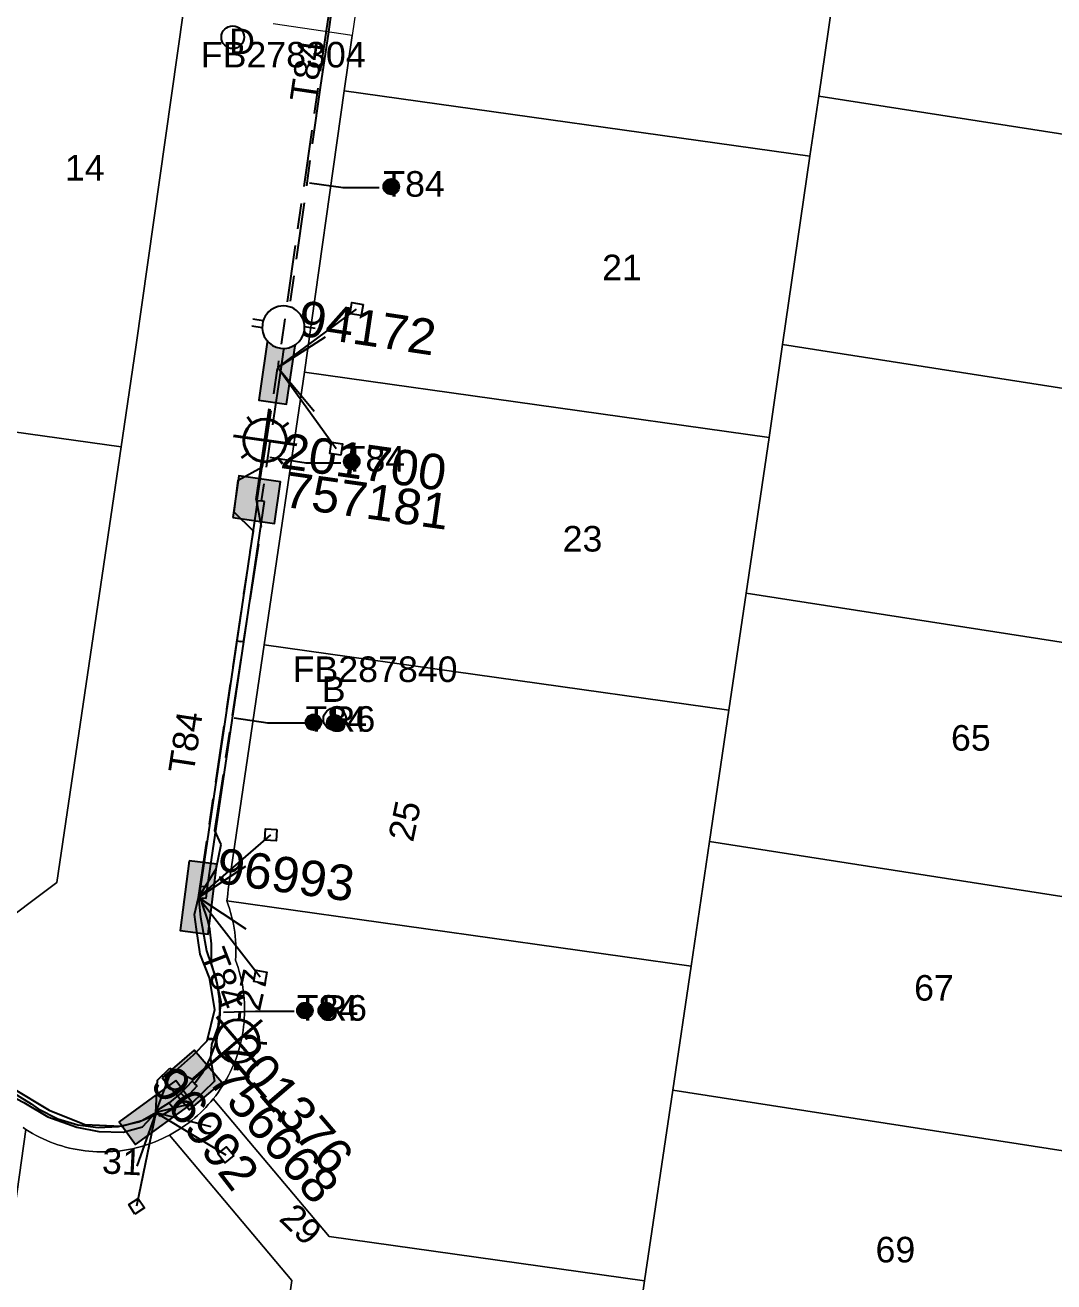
# Model space of a CAD drawing. Header units: metres. Extents: x 282960 to 285195, y 6134329 to 6136665.
# Drawn here: x 283184.7 to 283257.1, y 6135925.4 to 6136013.9 of the extents above; entities that cross this region are included whole.
import ezdxf
from ezdxf.enums import TextEntityAlignment as Align

# ---------------------------------------------------------------- set-up
doc = ezdxf.new("R2010")
doc.units = ezdxf.units.M
doc.linetypes.add('Cable Exist UG', pattern=[8.2, 4, -1.2, 1.8, -1.2])
doc.layers.get('0').update_dxf_attribs({"color": 6})
for name, color, linetype, lineweight in [('Cadastre Buildings_SP_EXT', 9, 'Continuous', 5), ('Cadastre Land Parcels_SP_EXT', 9, 'Continuous', 5), ('Cadastre Roads_SP_EXT', 9, 'Continuous', 5)]:
    doc.layers.add(name, color=color, linetype=linetype, lineweight=lineweight)
for name, color, linetype in [('Duct_SP_EXT', 7, 'Continuous'), ('Equip_LV_EXT', 7, 'Continuous'), ('Equip_SP_SL_EXT', 7, 'Continuous'), ('Mains_LV_EXT', 7, 'Continuous'), ('Mains_SL_EXT', 7, 'Continuous'), ('Services_SP_EXT', 7, 'Continuous'), ('SupportsUG_SP_LV_EXT', 7, 'Continuous'), ('SupportsUG_SP_LV_SL_EXT', 7, 'Continuous'), ('Trench_SP_EXT', 7, 'Continuous')]:
    doc.layers.add(name, color=color, linetype=linetype)
doc.styles.add('COLUMN_LABEL', font='arial.ttf')
doc.styles.add('iecARIAL', font='arial.ttf', dxfattribs={"height": 2})
doc.styles.add('POLE_LABEL', font='arial.ttf')
doc.styles.get("Standard").update_dxf_attribs({"font": 'arial.ttf'})

# ---------------------------------------------------------------- blocks, each defined once
blk = doc.blocks.new('COLUMN_EXT')
blk.add_hatch(color=256).paths.add_polyline_path([(-1.485, 1.485), (-1.485, -1.485), (1.485, -1.485), (1.485, 1.485)])
blk.add_lwpolyline([(-1.485, -1.485), (1.485, -1.485), (1.485, 1.485), (-1.485, 1.485)], close=True)
for tag, height, style, flags, p in [('ASSET_NUM', 2.5, 'COLUMN_LABEL', 8, (2, 2)), ('STRUCTURE_PLANT_NUMBER', 0.2, 'POLE_LABEL', 9, (1.813, 0.031)), ('STREET_CODE', 0.2, 'COLUMN_LABEL', 9, (1.813, -0.2))]:
    blk.add_attdef(tag, text='', height=height, dxfattribs=dict(style=style, flags=flags)).set_placement(p, align=Align.MIDDLE_LEFT)
at = {"flags": 9}
for tag, p in [('OWNED_BY', (1.813, -0.6)), ('STATE', (1.813, -0.8)), ('COLUMN_TYPE', (1.813, -0.4)), ('STREETNAME', (1.813, -1.6)), ('SUBURB', (1.813, -1.8)), ('USAGE', (1.813, -1)), ('LEGEND', (1.813, -1.2)), ('LOCATION', (1.813, -1.4)), ('NOTES', (1.813, -2))]:
    blk.add_attdef(tag, text='', height=0.2, dxfattribs=at).set_placement(p, align=Align.MIDDLE_LEFT)
at = {"flags": 1}
blk.add_attdef('Z', (1.813, -2.351), '', height=0.2, dxfattribs=at)
blk = doc.blocks.new('PILLAR_EXT')
blk.add_hatch(color=256).paths.add_polyline_path([(-2.475, 0.99), (-2.475, -0.99), (2.475, -0.99), (2.475, 0.99)])
blk.add_lwpolyline([(-2.475, -0.99), (2.475, -0.99), (2.475, 0.99), (-2.475, 0.99)], close=True)
at = {"style": 'iecARIAL', "flags": 8}
blk.add_attdef('ASSET_NUM', (1.5, 3.5), '', height=2.5, dxfattribs=at)
for tag, p, flags in [('OWNED_BY', (0, -0.2), 9), ('STATE', (0, -0.4), 9), ('SUPPORT_TYPE', (0, -0.6), 9), ('USAGE', (0, -0.8), 9), ('LEGEND', (0, -1), 9), ('STREETNAME', (0, -1.8), 9), ('LOCATION', (0, -1.2), 9), ('NOTES', (0, -1.4), 9), ('PARENT', (0, -1.6), 9), ('SUBURB', (0, -2), 1)]:
    blk.add_attdef(tag, p, '', height=0.2, dxfattribs=dict(flags=flags))
blk = doc.blocks.new('DUCT_EXT')
blk.add_circle((0, 0.8), 0.8)
at = {"flags": 1}
blk.add_attdef('Z', (0, 0), '', height=0.2, dxfattribs=at)
at = {"flags": 9}
for tag, p in [('DUCT_CODE', (0, 0)), ('XSECT_TYPE', (0, -0.2)), ('STATE', (0, -0.6)), ('FB_REFERENCE', (0, -0.4)), ('NOTES', (0, -0.8))]:
    blk.add_attdef(tag, text='', height=0.2, dxfattribs=at).set_placement(p, align=Align.MIDDLE_LEFT)
blk = doc.blocks.new('SL_LANTERN_EXT')
at = {"lineweight": 40}
for p, q in [((0, 1.968), (0, 6.468)), ((-1.459, 5.676), (-1.061, 5.278)), ((1.458, 5.676), (1.06, 5.278)), ((-2.25, 4.218), (2.25, 4.218)), ((-1.459, 2.759), (-1.061, 3.157)), ((0, 0), (0, 2.721)), ((1.458, 2.759), (1.06, 3.157))]:
    blk.add_line(p, q, dxfattribs=at)
blk.add_circle((0, 4.218), 1.5, dxfattribs=at)
at = {"style": 'iecARIAL', "flags": 8}
blk.add_attdef('ASSET_NUM', (1.5, 1.5), '', height=2.5, dxfattribs=at)
for tag, p, height, flags in [('CONSTRUCTED_VOLTAGE', (0.981, -0.653), 0.2, 9), ('CONTROL_TYPE', (0.981, -0.853), 0.2, 9), ('LANTERN_PURPOSE', (0.981, -1.053), 0.2, 9), ('LNUMBER', (2.181, -3.253), 2.5, 8), ('OPERATING_VOLTAGE', (0.981, -1.653), 0.2, 9), ('ORIENTATION', (0.981, -1.853), 0.2, 9), ('LANTERN_TYPE', (0.981, -1.253), 0.2, 9), ('NO_PHASES', (0.981, -1.453), 0.2, 9), ('OWNED_BY', (0.981, -2.053), 0.2, 9), ('STATE', (0.981, -2.253), 0.2, 9), ('CEXIST', (0.981, -2.653), 0.2, 9), ('CNEW', (0.981, -2.853), 0.2, 9), ('USAGE', (0.981, -2.453), 0.2, 9), ('CNUMBER', (0.981, -3.053), 0.2, 9), ('CREMOVE', (0.981, -3.253), 0.2, 9), ('CREPLACE', (0.981, -3.453), 0.2, 9), ('LKINGHEIGHT', (0.981, -3.653), 0.2, 9), ('LBRACKET', (0.981, -3.853), 0.2, 9), ('LBRACKETVOCAB', (0.981, -4.053), 0.2, 9), ('LCATEGORY', (0.981, -4.253), 0.2, 9), ('LCHARGE1', (0.981, -4.453), 0.2, 9), ('LCHARGE1PERCENT', (0.981, -4.653), 0.2, 9), ('LCHARGE2', (0.981, -4.853), 0.2, 9), ('LCHARGE2PERCENT', (0.981, -5.053), 0.2, 9), ('LCHARGE3', (0.981, -5.253), 0.2, 9), ('LCHARGE3PERCENT', (0.981, -5.453), 0.2, 9), ('LEXIST', (0.981, -5.653), 0.2, 9), ('LLAMP', (0.981, -5.853), 0.2, 9), ('LLAMPVOCAB', (0.981, -6.053), 0.2, 9), ('LMAST', (0.981, -6.253), 0.2, 9), ('LMASTVOCAB', (0.981, -6.453), 0.2, 9), ('LNEW', (0.981, -6.653), 0.2, 9), ('LANTNUMBER', (0.981, -6.853), 0.2, 9), ('LOUTREACH', (0.981, -7.253), 0.2, 9), ('LOUTREACHVOCAB', (0.981, -7.453), 0.2, 9), ('LRATECODE', (0.981, -7.653), 0.2, 9), ('LREMOVE', (0.981, -7.853), 0.2, 9), ('LREPLACE', (0.981, -8.053), 0.2, 9), ('LTYPE', (0.981, -8.253), 0.2, 9), ('LTYPEVOCAB', (0.981, -8.453), 0.2, 9), ('LEGEND', (0.981, -8.653), 0.2, 9), ('LOCATION', (0.981, -8.853), 0.2, 9), ('STREETNAME', (0.981, -9.253), 0.2, 9), ('SUBURB', (0.981, -9.453), 0.2, 1), ('NOTES', (0.981, -9.053), 0.2, 9)]:
    blk.add_attdef(tag, p, '', height=height, dxfattribs=dict(flags=flags))
blk = doc.blocks.new('CCP_EXT')
at = {"flags": 9}
for tag, p in [('STATE', (0, -1.8)), ('USAGE', (0, -1.2)), ('LEGEND', (0, -1.4)), ('LIFE_SUPPORT', (0, -1.6)), ('NOTES', (0, -2))]:
    blk.add_attdef(tag, text='', height=0.2, dxfattribs=at).set_placement(p, align=Align.MIDDLE_LEFT)
blk.add_wipeout([(0, 0.566), (0.566, 0), (0, -0.566), (-0.566, 0)])
blk.add_lwpolyline([(-0.566, 0), (0, 0.566), (0.566, 0), (0, -0.566), (-0.566, 0)])
at = {"flags": 1}
blk.add_attdef('Z', (0, 0), '', height=0.2, dxfattribs=at)
at = {"flags": 9}
for tag, p in [('CCP_TYPE', (0, 0)), ('OPERATING_VOLTAGE', (0, -0.6)), ('ORIENTATION', (0, -0.8)), ('CONSTRUCTED_VOLTAGE', (0, -0.2)), ('NO_PHASES', (0, -0.4)), ('OWNED_BY', (0, -1))]:
    blk.add_attdef(tag, text='', height=0.2, dxfattribs=at).set_placement(p, align=Align.MIDDLE_LEFT)
blk = doc.blocks.new('LV_UG_LINKS_OPEN_EXT')
for p, q in [((-0.249, 1.473), (-0.249, 2.22)), ((0.249, 1.473), (0.249, 2.22)), ((-0.249, -1.473), (-0.249, -2.22)), ((0.249, -1.473), (0.249, -2.22))]:
    blk.add_line(p, q)
at = {"flags": 9}
for tag, p in [('ACTUAL_STATUS', (0, 0)), ('OPERATING_VOLTAGE', (0, -0.6)), ('ORIENTATION', (0, -0.8)), ('CONSTRUCTED_VOLTAGE', (0, -0.2)), ('NO_PHASES', (0, -0.4)), ('STATE', (0, -1)), ('SWITCH_TYPE', (0, -1.2)), ('USAGE', (0, -1.4)), ('NOTES', (0, -1.6))]:
    blk.add_attdef(tag, text='', height=0.2, dxfattribs=at).set_placement(p, align=Align.MIDDLE_LEFT)
at = {"flags": 1}
blk.add_attdef('Z', (0, 0), '', height=0.2, dxfattribs=at)
blk.add_wipeout([(-0.249, 1.473), (-0.432, 1.43), (-0.608, 1.365), (-0.774, 1.278), (-0.928, 1.171), (-1.067, 1.045), (-1.19, 0.903), (-1.294, 0.747), (-1.377, 0.579), (-1.439, 0.402), (-1.478, 0.218), (-1.494, 0.031), (-1.486, -0.156), (-1.455, -0.341), (-1.4, -0.521), (-1.324, -0.692), (-1.227, -0.853), (-1.11, -1), (-0.976, -1.131), (-0.827, -1.244), (-0.664, -1.338), (-0.491, -1.411), (-0.311, -1.461), (-0.125, -1.489), (0.062, -1.493), (0.249, -1.473), (0.432, -1.43), (0.608, -1.365), (0.774, -1.278), (0.928, -1.171), (1.067, -1.045), (1.19, -0.903), (1.294, -0.747), (1.377, -0.579), (1.439, -0.402), (1.478, -0.218), (1.494, -0.031), (1.486, 0.156), (1.455, 0.341), (1.4, 0.521), (1.324, 0.692), (1.227, 0.853), (1.11, 1), (0.976, 1.131), (0.827, 1.244), (0.664, 1.338), (0.491, 1.411), (0.311, 1.461), (0.125, 1.489), (-0.062, 1.493)])
blk.add_lwpolyline([(0, -1.494, 1), (0, 1.494, 1)], format="xyb", close=True)
blk = doc.blocks.new('CABLE_LARGE_EXT')
h = blk.add_hatch(color=256)
edge = h.paths.add_edge_path()
edge.add_arc((0, 0.55), 0.55, 0, 360)
blk.add_circle((0, 0.55), 0.55)
at = {"flags": 1}
blk.add_attdef('Z', (0, 0), '', height=0.2, dxfattribs=at)
at = {"flags": 9}
for tag, p in [('COND_CODE', (0, 0)), ('XSECT_SIZE', (0, -0.6)), ('STATE', (0, -0.4)), ('FB_REFERENCE', (0, -0.2)), ('NOTES', (0, -0.8))]:
    blk.add_attdef(tag, text='', height=0.2, dxfattribs=at).set_placement(p, align=Align.MIDDLE_LEFT)

msp = doc.modelspace()

# ---------------------------------------------------------------- linework, layer by layer
at = {"layer": 'Cadastre Buildings_SP_EXT', "linetype": 'Continuous'}
msp.add_lwpolyline([(283240.509, 6136008.903), (283242.765, 6136024.452), (283243.048, 6136026.4), (283245.637, 6136044.238), (283212.909, 6136048.837), (283210.522, 6136032.534), (283210.012, 6136029.056), (283207.687, 6136013.172), (283207.115, 6136009.271), (283239.894, 6136004.664), (283240.509, 6136008.903)], close=True, dxfattribs=at)
at = {"layer": 'Cadastre Land Parcels_SP_EXT', "linetype": 'Continuous'}
for points in [[(283242.765, 6136024.452), (283240.509, 6136008.903), (283281.768, 6136002.468), (283282.083, 6136003.377), (283282.083, 6136003.377), (283282.406, 6136004.282), (283282.737, 6136005.185), (283283.073, 6136006.085), (283283.418, 6136006.983), (283283.77, 6136007.879), (283284.129, 6136008.771), (283284.495, 6136009.66), (283284.868, 6136010.546), (283285.249, 6136011.429), (283285.636, 6136012.309), (283286.03, 6136013.186), (283286.431, 6136014.059)], [(283179.538, 6135899.225), (283184.713, 6135936.16), (283184.713, 6135936.16), (283184.534, 6135936.29)], [(283199.346, 6135896.443), (283203.423, 6135925.535), (283194.827, 6135935.765), (283194.58, 6135935.637), (283194.327, 6135935.515), (283194.073, 6135935.401), (283193.815, 6135935.293), (283193.554, 6135935.194), (283193.29, 6135935.101), (283193.024, 6135935.016), (283192.757, 6135934.938), (283192.486, 6135934.868), (283192.214, 6135934.806), (283191.941, 6135934.75), (283191.665, 6135934.703), (283191.388, 6135934.664), (283191.111, 6135934.631), (283190.833, 6135934.608), (283190.554, 6135934.591), (283190.275, 6135934.583), (283189.996, 6135934.582), (283189.996, 6135934.582), (283189.716, 6135934.588), (283189.438, 6135934.604), (283189.16, 6135934.626), (283188.882, 6135934.656), (283188.605, 6135934.694), (283188.33, 6135934.741), (283188.056, 6135934.794), (283187.783, 6135934.855), (283187.512, 6135934.923), (283187.243, 6135934.999), (283186.977, 6135935.084), (283186.713, 6135935.175), (283186.452, 6135935.273), (283186.193, 6135935.378), (283185.938, 6135935.492), (283185.685, 6135935.611), (283185.437, 6135935.738), (283185.191, 6135935.872), (283184.95, 6135936.013), (283184.713, 6135936.16), (283179.538, 6135899.225)]]:
    msp.add_lwpolyline(points, dxfattribs=at)
for points in [[(283173.944, 6135986.656), (283191.426, 6135984.203), (283192.463, 6135991.217), (283195.821, 6136014.895), (283192.444, 6136019.407), (283178.686, 6136021.341), (283173.944, 6135986.656)], [(283204.336, 6135989.464), (283237.022, 6135984.878), (283237.97, 6135991.406), (283239.894, 6136004.664), (283207.115, 6136009.271), (283204.336, 6135989.464)], [(283277.431, 6135986.198), (283277.611, 6135987.116), (283277.799, 6135988.033), (283277.994, 6135988.949), (283278.196, 6135989.863), (283278.405, 6135990.776), (283278.621, 6135991.687), (283278.844, 6135992.596), (283279.075, 6135993.503), (283279.312, 6135994.41), (283279.557, 6135995.313), (283279.809, 6135996.214), (283280.068, 6135997.115), (283280.333, 6135998.012), (283280.606, 6135998.907), (283280.886, 6135999.801), (283281.173, 6136000.693), (283281.467, 6136001.581), (283281.768, 6136002.468), (283240.509, 6136008.903), (283239.894, 6136004.664), (283237.97, 6135991.406), (283277.258, 6135985.277), (283277.431, 6135986.198)], [(283276.529, 6135980.878), (283276.662, 6135981.76), (283276.801, 6135982.641), (283276.947, 6135983.521), (283277.099, 6135984.4), (283277.258, 6135985.277), (283237.97, 6135991.406), (283237.022, 6135984.878), (283235.403, 6135973.914), (283274.61, 6135967.803), (283276.529, 6135980.878)], [(283201.498, 6135970.269), (283234.188, 6135965.682), (283235.403, 6135973.914), (283237.022, 6135984.878), (283204.336, 6135989.464), (283201.498, 6135970.269)], [(283169.602, 6135951.923), (283182.353, 6135950.134), (283186.897, 6135953.535), (283191.426, 6135984.203), (283173.944, 6135986.656), (283172.716, 6135986.828), (283169.602, 6135951.923)], [(283232.82, 6135956.424), (283272.043, 6135950.31), (283274.61, 6135967.803), (283235.403, 6135973.914), (283234.188, 6135965.682), (283232.82, 6135956.424)], [(283232.82, 6135956.423), (283234.188, 6135965.682), (283201.498, 6135970.269), (283198.952, 6135953.044), (283198.93, 6135952.778), (283198.902, 6135952.512), (283198.866, 6135952.248), (283231.527, 6135947.665), (283232.82, 6135956.423)], [(283230.238, 6135938.933), (283269.476, 6135932.817), (283272.043, 6135950.31), (283232.82, 6135956.424), (283231.527, 6135947.665), (283230.238, 6135938.933)], [(283230.238, 6135938.933), (283231.527, 6135947.665), (283198.866, 6135952.248), (283198.961, 6135951.982), (283199.049, 6135951.713), (283199.129, 6135951.441), (283199.201, 6135951.168), (283199.266, 6135950.892), (283199.322, 6135950.615), (283199.372, 6135950.337), (283199.413, 6135950.057), (283199.445, 6135949.776), (283199.47, 6135949.494), (283199.488, 6135949.212), (283199.497, 6135948.93), (283199.498, 6135948.647), (283199.49, 6135948.365), (283199.476, 6135948.082), (283199.57, 6135947.818), (283199.657, 6135947.553), (283199.737, 6135947.285), (283199.808, 6135947.015), (283199.873, 6135946.743), (283199.93, 6135946.469), (283199.979, 6135946.194), (283200.02, 6135945.918), (283200.053, 6135945.64), (283200.08, 6135945.362), (283200.098, 6135945.083), (283200.108, 6135944.804), (283200.11, 6135944.524), (283200.104, 6135944.244), (283200.091, 6135943.966), (283200.07, 6135943.687), (283200.042, 6135943.409), (283200.005, 6135943.132), (283199.96, 6135942.856), (283199.908, 6135942.581), (283199.848, 6135942.308), (283199.781, 6135942.037), (283199.706, 6135941.768), (283199.624, 6135941.501), (283199.533, 6135941.236), (283199.436, 6135940.974), (283199.331, 6135940.715), (283199.22, 6135940.459), (283199.101, 6135940.205), (283198.975, 6135939.956), (283198.842, 6135939.711), (283198.702, 6135939.468), (283198.556, 6135939.23), (283198.403, 6135938.996), (283198.243, 6135938.766), (283198.077, 6135938.541), (283197.905, 6135938.321), (283206.05, 6135928.625), (283228.256, 6135925.51), (283230.238, 6135938.933)], [(283225.072, 6135903.954), (283227.655, 6135921.443), (283228.256, 6135925.51), (283206.05, 6135928.625), (283197.905, 6135938.321), (283197.735, 6135938.114), (283197.558, 6135937.912), (283197.376, 6135937.714), (283197.189, 6135937.521), (283196.998, 6135937.334), (283196.8, 6135937.151), (283196.598, 6135936.974), (283196.391, 6135936.803), (283196.18, 6135936.637), (283195.965, 6135936.477), (283195.745, 6135936.322), (283195.522, 6135936.174), (283195.294, 6135936.031), (283195.062, 6135935.895), (283194.827, 6135935.765), (283203.423, 6135925.535), (283199.346, 6135896.443), (283223.464, 6135893.056), (283225.072, 6135903.954)], [(283227.655, 6135921.443), (283266.908, 6135915.325), (283269.476, 6135932.817), (283230.238, 6135938.933), (283228.256, 6135925.51), (283227.655, 6135921.443)]]:
    msp.add_lwpolyline(points, close=True, dxfattribs=at)
at = {"layer": 'Cadastre Roads_SP_EXT', "linetype": 'Continuous'}
msp.add_lwpolyline([(283195.821, 6136014.895), (283192.463, 6135991.217), (283191.427, 6135984.203), (283186.897, 6135953.535), (283182.353, 6135950.134)], dxfattribs=at)
at = {"layer": 'Duct_SP_EXT'}
for p, q in [((283199.579, 6135970.553), (283201.041, 6135980.44)), ((283200.054, 6135970.483), (283201.515, 6135980.37)), ((283201.041, 6135980.44), (283201.278, 6135980.405)), ((283201.515, 6135980.37), (283201.278, 6135980.405)), ((283197.027, 6135953.29), (283199.579, 6135970.553)), ((283197.504, 6135953.229), (283200.054, 6135970.483)), ((283199.579, 6135970.553), (283199.816, 6135970.518)), ((283200.054, 6135970.483), (283199.816, 6135970.518)), ((283196.939, 6135952.471), (283197.027, 6135953.29)), ((283197.027, 6135953.29), (283197.265, 6135953.26)), ((283196.939, 6135952.471), (283197.177, 6135952.445)), ((283197.416, 6135952.419), (283197.177, 6135952.445)), ((283197.504, 6135953.229), (283197.265, 6135953.26)), ((283197.416, 6135952.419), (283197.504, 6135953.229)), ((283196.419, 6135939.571), (283195.635, 6135938.724)), ((283196.771, 6135939.245), (283195.966, 6135938.375)), ((283196.419, 6135939.571), (283196.595, 6135939.408)), ((283196.771, 6135939.245), (283196.595, 6135939.408)), ((283195.635, 6135938.724), (283194.803, 6135938.034)), ((283195.966, 6135938.375), (283195.085, 6135937.643)), ((283195.635, 6135938.724), (283195.8, 6135938.55)), ((283195.966, 6135938.375), (283195.8, 6135938.55)), ((283194.803, 6135938.034), (283193.916, 6135937.483)), ((283193.916, 6135937.483), (283194.042, 6135937.279)), ((283195.085, 6135937.643), (283194.169, 6135937.075)), ((283194.803, 6135938.034), (283194.944, 6135937.839)), ((283195.085, 6135937.643), (283194.944, 6135937.839)), ((283194.169, 6135937.075), (283194.042, 6135937.279))]:
    msp.add_line(p, q, dxfattribs=at)
for points in [[(283209.579, 6136002.433), (283207.05, 6136002.433), (283204.673, 6136002.768)], [(283204.317, 6135964.757), (283201.748, 6135964.757), (283199.385, 6135965.117)], [(283203.609, 6135944.465), (283200.884, 6135944.465), (283198.617, 6135944.393)]]:
    msp.add_lwpolyline(points, dxfattribs=at)
at = {"layer": 'Mains_LV_EXT', "linetype": 'Cable Exist UG'}
for points in [[(283193.858, 6135937.358), (283194.829, 6135939.919), (283196.517, 6135941.416), (283197.472, 6135942.393), (283198.02, 6135944.608), (283197.634, 6135946.829), (283196.985, 6135948.512), (283196.726, 6135950.259), (283196.596, 6135951.297), (283196.868, 6135952.501)], [(283167.345, 6135941.972), (283181.651, 6135939.995), (283183.703, 6135939.125), (283186.368, 6135937.509), (283188.88, 6135936.521), (283191.416, 6135936.399), (283192.888, 6135936.796), (283193.858, 6135937.358)]]:
    msp.add_lwpolyline(points, dxfattribs=at)
at = {"layer": 'Mains_SL_EXT', "linetype": 'Cable Exist UG'}
for points in [[(283196.868, 6135952.501), (283197.011, 6135951.096), (283197.441, 6135948.74), (283198.084, 6135946.81), (283198.439, 6135945.155), (283198.221, 6135943.356), (283197.787, 6135942.136), (283197.713, 6135941.131), (283197.99, 6135939.554), (283196.345, 6135937.975), (283193.858, 6135937.358)], [(283167.345, 6135941.972), (283168.763, 6135941.335), (283181.163, 6135939.574), (283182.621, 6135939.08), (283184.566, 6135938.065), (283186.276, 6135937.061), (283188.303, 6135936.333), (283189.862, 6135936.028), (283191.569, 6135935.982), (283192.929, 6135936.348), (283193.858, 6135937.358)], [(283193.858, 6135937.358), (283193.992, 6135939.623), (283194.846, 6135940.485), (283196.503, 6135939.687)]]:
    msp.add_lwpolyline(points, dxfattribs=at)
at = {"layer": 'Trench_SP_EXT', "linetype": 'Cable Exist UG'}
for points in [[(283202.443, 6135989.802), (283206.238, 6135992.226)], [(283202.654, 6135989.713), (283201.278, 6135980.405)], [(283202.443, 6135989.802), (283205.381, 6135986.277)], [(283196.868, 6135952.501), (283200.718, 6135955.045)], [(283196.595, 6135939.408), (283197.194, 6135940.216), (283197.674, 6135941.109), (283198.042, 6135942.099), (283198.283, 6135943.157), (283198.39, 6135944.257), (283198.355, 6135945.366), (283198.182, 6135946.456), (283197.775, 6135947.841), (283197.781, 6135949.228), (283197.656, 6135950.268), (283197.497, 6135950.964), (283197.137, 6135952.068), (283197.177, 6135952.445)], [(283196.868, 6135952.501), (283201.054, 6135949.706)], [(283167.283, 6135941.846), (283167.34, 6135941.838), (283179.918, 6135940.07), (283181.708, 6135939.673), (283183.498, 6135938.941), (283185.095, 6135937.963), (283185.587, 6135937.623), (283186.967, 6135936.919), (283188.377, 6135936.478), (283189.811, 6135936.293), (283191.246, 6135936.365), (283192.661, 6135936.694), (283194.042, 6135937.279)], [(283193.858, 6135937.358), (283192.492, 6135933.49)], [(283193.858, 6135937.358), (283198.141, 6135936.257)]]:
    msp.add_lwpolyline(points, dxfattribs=at)

# ---------------------------------------------------------------- block references
at = {"layer": 'Duct_SP_EXT', "rotation": 90}
msp.add_blockref('DUCT_EXT', (283200.077, 6136013.044), dxfattribs=at)
at = {"layer": 'Duct_SP_EXT'}
for name, p in [('CABLE_LARGE_EXT', (283210.433, 6136001.974)), ('DUCT_EXT', (283206.458, 6135964.245)), ('CABLE_LARGE_EXT', (283204.959, 6135964.275)), ('CABLE_LARGE_EXT', (283206.458, 6135964.245)), ('CABLE_LARGE_EXT', (283204.353, 6135943.985)), ('CABLE_LARGE_EXT', (283205.853, 6135943.985))]:
    msp.add_blockref(name, p, dxfattribs=at)
at = {"layer": 'Equip_SP_SL_EXT'}
ref = msp.add_blockref('SL_LANTERN_EXT', (283200.957, 6135980.49), dxfattribs=dict(at, rotation=351.9434757828095))
ref.add_attrib('ASSET_NUM', '201700', dxfattribs={"layer": '0', "height": 2.5, "rotation": 351.94348, "style": 'iecARIAL'}).set_placement((283202.457, 6135981.99), align=Align.BOTTOM_LEFT)
ref = msp.add_blockref('SL_LANTERN_EXT', (283196.406, 6135939.64), dxfattribs=dict(at, rotation=310.5443412906695))
ref.add_attrib('ASSET_NUM', '201376', dxfattribs={"layer": '0', "height": 2.5, "rotation": 310.54434, "style": 'iecARIAL'}).set_placement((283197.906, 6135941.14), align=Align.BOTTOM_LEFT)
at = {"layer": 'SupportsUG_SP_LV_EXT'}
ref = msp.add_blockref('PILLAR_EXT', (283202.443, 6135989.802), dxfattribs=dict(at, rotation=261.6730577203913))
ref.add_attrib('ASSET_NUM', '94172', dxfattribs={"layer": '0', "height": 2.5, "rotation": 351.53741, "style": 'iecARIAL'}).set_placement((283203.943, 6135993.302), align=Align.MIDDLE_LEFT)
ref = msp.add_blockref('PILLAR_EXT', (283196.868, 6135952.501), dxfattribs=dict(at, rotation=262.7178567837459))
ref.add_attrib('ASSET_NUM', '96993', dxfattribs={"layer": '0', "height": 2.5, "rotation": 352.09083, "style": 'iecARIAL'}).set_placement((283198.368, 6135956.001), align=Align.TOP_LEFT)
ref = msp.add_blockref('PILLAR_EXT', (283193.858, 6135937.358), dxfattribs=dict(at, rotation=216.1657069904197))
ref.add_attrib('ASSET_NUM', '96992', dxfattribs={"layer": '0', "height": 2.5, "rotation": 307.6541, "style": 'iecARIAL'}).set_placement((283195.358, 6135940.858), align=Align.TOP_LEFT)
at = {"layer": 'SupportsUG_SP_LV_SL_EXT'}
ref = msp.add_blockref('COLUMN_EXT', (283200.957, 6135980.49), dxfattribs=dict(at, rotation=351.9434757828095))
ref.add_attrib('ASSET_NUM', '757181', dxfattribs={"layer": '0', "height": 2.5, "rotation": 351.94348, "style": 'COLUMN_LABEL'}).set_placement((283202.957, 6135981.24), align=Align.MIDDLE_LEFT)
ref = msp.add_blockref('COLUMN_EXT', (283196.406, 6135939.64), dxfattribs=dict(at, rotation=310.5443412906695))
ref.add_attrib('ASSET_NUM', '756668', dxfattribs={"layer": '0', "height": 2.5, "rotation": 310.54434, "style": 'COLUMN_LABEL'}).set_placement((283198.406, 6135940.39), align=Align.MIDDLE_LEFT)

# ---------------------------------------------------------------- texts
at = {"layer": 'Cadastre Land Parcels_SP_EXT'}
for s, p in [('14', (283187.464, 6136002.953)), ('21', (283225.267, 6135995.937)), ('23', (283222.489, 6135976.841)), ('65', (283249.813, 6135962.827)), ('67', (283247.221, 6135945.23)), ('69', (283244.507, 6135926.806))]:
    msp.add_text(s, height=1.8, dxfattribs=at).set_placement(p)
for s, rotation, p in [('25', 78.1979, (283211.96, 6135956.328)), ('27', 77.32478, (283201.184, 6135944.424)), ('31', 357.04186, (283190.047, 6135933.074)), ('29', 316.02303, (283202.453, 6135929.814))]:
    msp.add_text(s, height=1.8, rotation=rotation, dxfattribs=at).set_placement(p)
at = {"layer": 'Duct_SP_EXT'}
for s, p in [('D', (283199.026, 6136011.851)), ('FB278304', (283197.029, 6136010.915)), ('T84', (283209.867, 6136001.817)), ('FB287840', (283203.492, 6135967.657)), ('B', (283205.541, 6135966.257)), ('T84', (283204.389, 6135964.157)), ('R6', (283206.093, 6135964.157)), ('T84', (283203.777, 6135943.817)), ('R6', (283205.506, 6135943.817))]:
    msp.add_text(s, height=1.8, dxfattribs=at).set_placement(p)
at = {"layer": 'Mains_LV_EXT'}
for rotation, p in [(81.67306, (283205.068, 6136008.406)), (81.37935, (283196.515, 6135961.14))]:
    msp.add_text('T84', height=1.8, rotation=rotation, dxfattribs=at).set_placement(p)

# ---------------------------------------------------------------- next in the draw order: block references
at = {"layer": 'Services_SP_EXT'}
for p, rotation in [((283207.99, 6135993.904), 216.1285551026467), ((283206.552, 6135984.083), 126.5115918120915), ((283201.957, 6135956.901), 220.7178568066464), ((283201.218, 6135946.905), 124.7178569482263), ((283198.786, 6135934.378), 174.1657072953094), ((283192.511, 6135930.76), 78.16570713459471)]:
    msp.add_blockref('CCP_EXT', p, dxfattribs=dict(at, rotation=rotation))

# ---------------------------------------------------------------- next in the draw order: linework, layer by layer
at = {"layer": 'Cadastre Roads_SP_EXT', "linetype": 'Continuous'}
msp.add_lwpolyline([(283184.534, 6135936.29), (283184.713, 6135936.16), (283184.95, 6135936.013), (283185.191, 6135935.872), (283185.437, 6135935.738), (283185.685, 6135935.611), (283185.938, 6135935.492), (283186.193, 6135935.378), (283186.452, 6135935.273), (283186.713, 6135935.175), (283186.977, 6135935.084), (283187.243, 6135934.999), (283187.512, 6135934.923), (283187.783, 6135934.855), (283188.056, 6135934.794), (283188.33, 6135934.741), (283188.605, 6135934.694), (283188.882, 6135934.656), (283189.16, 6135934.626), (283189.438, 6135934.604), (283189.716, 6135934.588), (283189.996, 6135934.582), (283190.275, 6135934.583), (283190.554, 6135934.591), (283190.833, 6135934.608), (283191.111, 6135934.631), (283191.388, 6135934.664), (283191.665, 6135934.703), (283191.941, 6135934.751), (283192.214, 6135934.806), (283192.486, 6135934.868), (283192.757, 6135934.938), (283193.024, 6135935.016), (283193.29, 6135935.101), (283193.554, 6135935.194), (283193.815, 6135935.293), (283194.073, 6135935.401), (283194.327, 6135935.515), (283194.579, 6135935.637), (283194.827, 6135935.765), (283195.062, 6135935.895), (283195.294, 6135936.031), (283195.522, 6135936.174), (283195.745, 6135936.322), (283195.965, 6135936.477), (283196.18, 6135936.637), (283196.391, 6135936.803), (283196.598, 6135936.974), (283196.8, 6135937.151), (283196.998, 6135937.334), (283197.189, 6135937.521), (283197.376, 6135937.714), (283197.558, 6135937.912), (283197.735, 6135938.114), (283197.905, 6135938.321), (283198.077, 6135938.541), (283198.243, 6135938.766), (283198.403, 6135938.996), (283198.556, 6135939.23), (283198.702, 6135939.468), (283198.842, 6135939.711), (283198.975, 6135939.956), (283199.101, 6135940.205), (283199.22, 6135940.459), (283199.332, 6135940.715), (283199.436, 6135940.974), (283199.533, 6135941.236), (283199.624, 6135941.501), (283199.706, 6135941.768), (283199.781, 6135942.037), (283199.848, 6135942.308), (283199.908, 6135942.581), (283199.96, 6135942.856), (283200.005, 6135943.132), (283200.041, 6135943.409), (283200.07, 6135943.686), (283200.091, 6135943.966), (283200.104, 6135944.244), (283200.11, 6135944.524), (283200.108, 6135944.804), (283200.098, 6135945.083), (283200.08, 6135945.362), (283200.053, 6135945.64), (283200.02, 6135945.918), (283199.979, 6135946.194), (283199.93, 6135946.469), (283199.873, 6135946.743), (283199.808, 6135947.015), (283199.737, 6135947.285), (283199.657, 6135947.553), (283199.57, 6135947.818), (283199.476, 6135948.082), (283199.49, 6135948.365), (283199.498, 6135948.647), (283199.497, 6135948.93), (283199.488, 6135949.212), (283199.47, 6135949.494), (283199.445, 6135949.776), (283199.413, 6135950.057), (283199.371, 6135950.337), (283199.322, 6135950.615), (283199.322, 6135950.615), (283199.266, 6135950.892), (283199.201, 6135951.169), (283199.129, 6135951.441), (283199.049, 6135951.713), (283198.961, 6135951.982), (283198.866, 6135952.248), (283198.902, 6135952.512), (283198.93, 6135952.778), (283198.952, 6135953.044), (283201.498, 6135970.269), (283204.336, 6135989.464), (283207.115, 6136009.271), (283207.687, 6136013.172), (283202.128, 6136013.978)], dxfattribs=at)
at = {"layer": 'Duct_SP_EXT'}
msp.add_lwpolyline([(283206.888, 6135983.07), (283204.449, 6135983.07), (283201.896, 6135983.454)], dxfattribs=at)
at = {"layer": 'Mains_LV_EXT', "linetype": 'Cable Exist UG'}
msp.add_lwpolyline([(283196.868, 6135952.501), (283200.73, 6135978.282), (283199.375, 6135979.605), (283199.653, 6135981.874), (283201.376, 6135982.797), (283202.443, 6135989.802)], dxfattribs=at)
at = {"layer": 'Mains_SL_EXT', "linetype": 'Cable Exist UG'}
msp.add_lwpolyline([(283196.868, 6135952.501), (283198.102, 6135954.513), (283198.457, 6135956.215), (283198.011, 6135957.198), (283201.292, 6135978.587), (283200.957, 6135980.49)], dxfattribs=at)
at = {"layer": 'Services_SP_EXT'}
for points in [[(283202.443, 6135989.802), (283206.552, 6135984.083)], [(283196.868, 6135952.501), (283201.957, 6135956.901)], [(283196.868, 6135952.501), (283201.218, 6135946.905)], [(283193.858, 6135937.358), (283192.511, 6135930.76)], [(283193.858, 6135937.358), (283198.786, 6135934.379)]]:
    msp.add_lwpolyline(points, dxfattribs=at)
at = {"layer": 'Trench_SP_EXT', "linetype": 'Cable Exist UG'}
msp.add_lwpolyline([(283208.525, 6136022.6), (283206.911, 6136019.607), (283206.005, 6136013.418), (283205.431, 6136009.507), (283205.431, 6136009.507), (283202.652, 6135989.7)], dxfattribs=at)

# ---------------------------------------------------------------- next in the draw order: block references
at = {"layer": 'Duct_SP_EXT'}
msp.add_blockref('CABLE_LARGE_EXT', (283207.654, 6135982.626), dxfattribs=at)

# ---------------------------------------------------------------- next in the draw order: texts
msp.add_text('T84', height=1.8, dxfattribs=at).set_placement((283207.08, 6135982.47))
at = {"layer": 'Mains_LV_EXT'}
msp.add_text('T84', height=1.8, rotation=291.03751, dxfattribs=at).set_placement((283196.985, 6135948.512))

# ---------------------------------------------------------------- next in the draw order: block references
at = {"layer": 'Equip_LV_EXT', "rotation": 261.8125864667765}
msp.add_blockref('LV_UG_LINKS_OPEN_EXT', (283202.842, 6135992.635), dxfattribs=at)

# ---------------------------------------------------------------- next in the draw order: linework, layer by layer
at = {"layer": 'Mains_LV_EXT', "linetype": 'Cable Exist UG'}
msp.add_lwpolyline([(283207.168, 6136022.723), (283202.443, 6135989.802)], dxfattribs=at)
at = {"layer": 'Services_SP_EXT'}
msp.add_lwpolyline([(283202.443, 6135989.802), (283207.99, 6135993.904)], dxfattribs=at)

doc.saveas('drawing.dxf')
